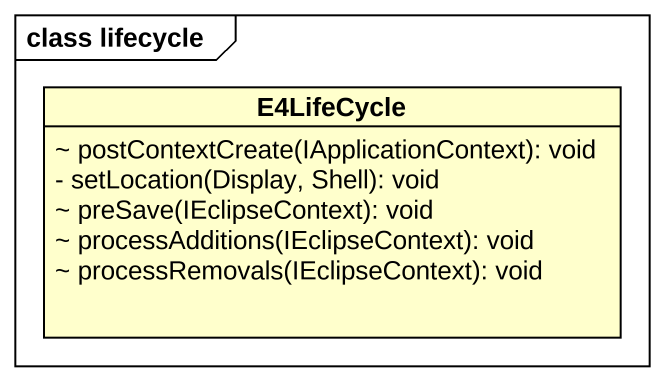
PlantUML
@startuml
mainframe class lifecycle
hide circle
hide empty members
skinparam classAttributeIconSize 0
class E4LifeCycle {
  ~ postContextCreate(IApplicationContext): void
  - setLocation(Display, Shell): void
  ~ preSave(IEclipseContext): void
  ~ processAdditions(IEclipseContext): void
  ~ processRemovals(IEclipseContext): void
}
@enduml
